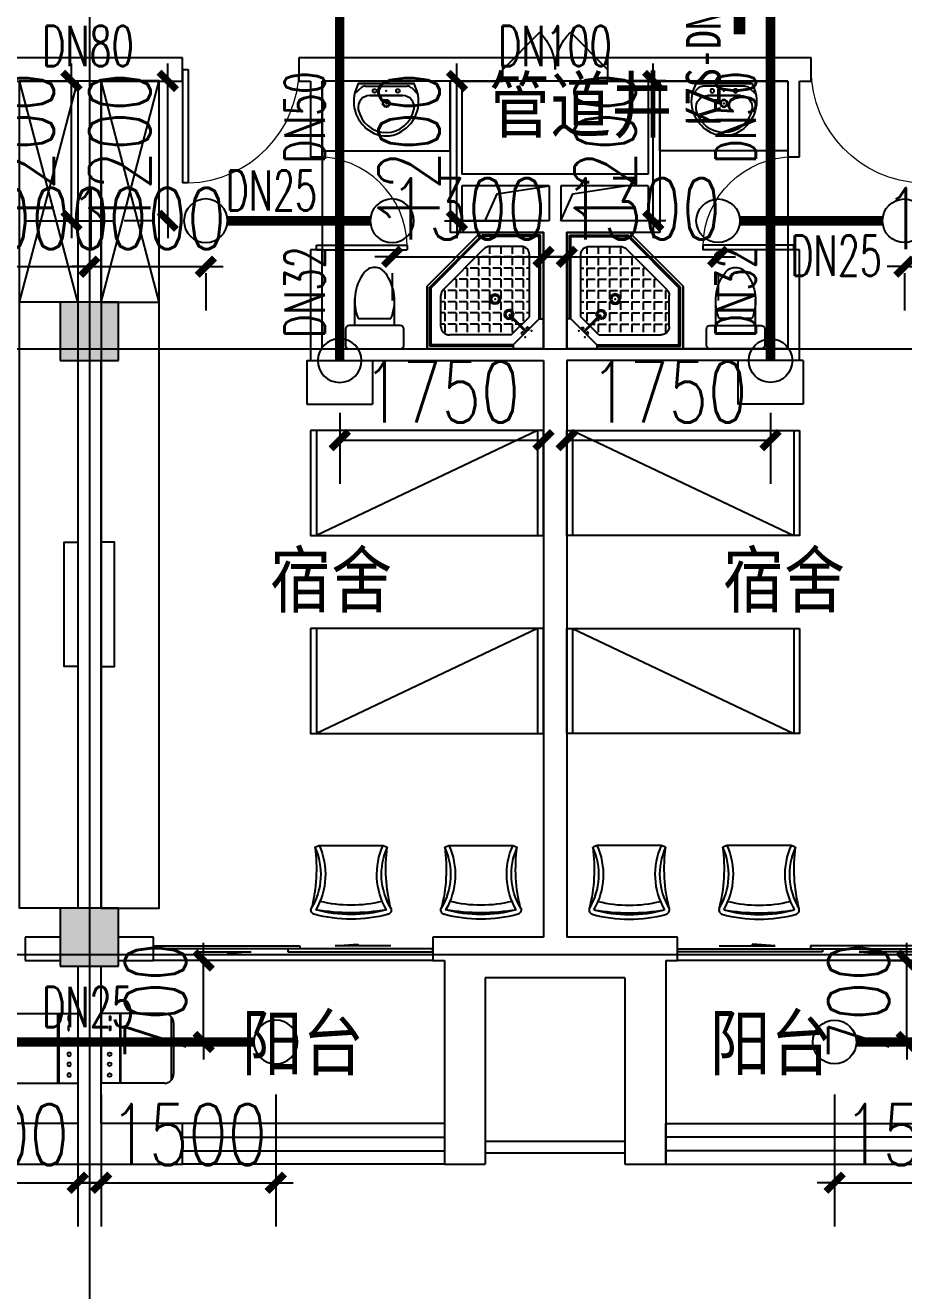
# Model space of a CAD drawing. Extents: x 0 to 2838408, y -923048 to 203859.
# Drawn here: x 2688713 to 2696256, y -410060 to -399197 of the extents above; entities that cross this region are included whole.
import ezdxf
from ezdxf.enums import TextEntityAlignment as Align

# ---------------------------------------------------------------- set-up
doc = ezdxf.new("R2010")
doc.units = 0
doc.header["$LTSCALE"] = 1000
for name, color, linetype in [('A-Fixt', 81, 'Continuous'), ('CLAYER', 7, 'Continuous'), ('COLUMN', 9, 'Continuous'), ('DOOR_FIRE', 4, 'Continuous'), ('DOTE', 8, 'Continuous'), ('E2-栏杆', 92, 'Continuous'), ('EQUIP_喷头', 7, 'Continuous'), ('PIPE-喷淋', 6, 'Continuous'), ('PUB_HATCH', 8, 'Continuous'), ('PUB_TEXT', 7, 'Continuous'), ('TEXT_喷淋', 7, 'Continuous'), ('TWT_DIM', 3, 'Continuous'), ('WALL', 9, 'Continuous'), ('WINDOW', 4, 'Continuous'), ('XREF', 8, 'Continuous'), ('抗震支吊架', 2, 'Continuous'), ('洁具', 213, 'Continuous'), ('配景', 3, 'Continuous')]:
    doc.layers.add(name, color=color, linetype=linetype)
doc.styles.add('_TCH_DIM_T3', font='SIMPLEX', dxfattribs={"width": 0.75, "bigfont": 'HZTXT'})
doc.styles.add('_TWT_PIPEDN', font='SIMPLEX', dxfattribs={"width": 0.8, "height": 2.3, "bigfont": 'HZTXT'})
doc.styles.add('kzcad', font='', dxfattribs={"width": 0.8})
doc.styles.get("Standard").update_dxf_attribs({"font": 'geniso.shx', "bigfont": 'hztxt.shx'})
doc.styles.get('kzcad').set_extended_font_data('SimSun')
doc.dimstyles.new('_TWT_ARCH&&150', dxfattribs={"dimtxt": 525, "dimasz": 150, "dimexe": 375, "dimexo": 450, "dimgap": 150, "dimtad": 1, "dimdec": 0, "dimzin": 0, "dimdsep": 46, "dimtxsty": '_TCH_DIM_T3', "dimblk": 'ARCHTICK', "dimcen": 0.09, "dimclrt": 7, "dimazin": 2, "dimtfac": 1, "dimtdec": 0, "dimtix": 1, "dimtmove": 2, "dimatfit": 3, "dimfxl": 1, "dimtolj": 1, "dimtzin": 0, "dimarcsym": 0})

# ---------------------------------------------------------------- blocks, each defined once
blk = doc.blocks.new('1F平面-CAD导入_dwg_Drawing4_t3_dwg_$plan$00001613-474159-1F-927810-1F')
at = {"layer": '洁具'}
for p, q in [((-30, 250), (-170, 250)), ((-200, 170), (-430, 170)), ((-260, -140), (-260, 140)), ((-200, -170), (-200, -220)), ((-170, -250), (-30, -250))]:
    blk.add_line(p, q, dxfattribs=at)
for points in [[(-200, 220), (-200, 170), (-200, -170), (-430, -170)], [(0, -220), (0, 220)]]:
    blk.add_lwpolyline(points, dxfattribs=at)
for centre, radius, start, end in [((-170, 220), 30, 90, 180), ((-30, 220), 30, 0, 90), ((-413, -227), 398, 67.4505, 126.6381), ((-590, 0), 110, 123.4509, 236.5491), ((-413, 227), 398, 233.3619, 292.5495), ((-170, -220), 30, 180, 270), ((-30, -220), 30, 270, 0)]:
    blk.add_arc(centre, radius, start, end, dxfattribs=at)
blk = doc.blocks.new('$lvtry$00000169')
at = {"color": 0}
for p, q in [((259, -36), (259, 0)), ((259, -36), (36, -259)), ((259, -24), (976, -24)), ((259, -36), (964, -36)), ((964, -36), (976, -24)), ((964, -36), (964, -525)), ((976, -24), (976, -530)), ((276, -120), (120, -276)), ((144, -151), (291, -298)), ((151, -144), (298, -291)), ((183, -213), (205, -213)), ((220, -213), (243, -213)), ((270, -213), (270, -143)), ((270, -213), (340, -213)), ((276, -120), (808, -120)), ((366, -213), (366, -143)), ((366, -213), (436, -213)), ((462, -213), (462, -143)), ((462, -213), (532, -213)), ((558, -213), (558, -143)), ((558, -213), (628, -213)), ((655, -213), (655, -143)), ((655, -213), (725, -213)), ((751, -213), (751, -143)), ((751, -213), (821, -213)), ((847, -213), (847, -143)), ((847, -213), (880, -213)), ((880, -192), (880, -460)), ((36, -259), (0, -259)), ((24, -259), (24, -976)), ((36, -259), (36, -964)), ((120, -276), (120, -808)), ((120, -309), (147, -309)), ((173, -309), (173, -239)), ((173, -309), (243, -309)), ((270, -263), (270, -239)), ((334, -309), (340, -309)), ((366, -309), (366, -239)), ((366, -309), (436, -309)), ((462, -309), (462, -239)), ((462, -309), (532, -309)), ((558, -309), (558, -239)), ((558, -309), (628, -309)), ((655, -309), (655, -239)), ((655, -309), (725, -309)), ((751, -309), (751, -239)), ((751, -309), (821, -309)), ((847, -309), (847, -239)), ((847, -309), (880, -309)), ((120, -405), (147, -405)), ((173, -405), (173, -335)), ((173, -405), (243, -405)), ((173, -501), (173, -431)), ((270, -405), (270, -335)), ((270, -405), (340, -405)), ((270, -501), (270, -431)), ((366, -405), (366, -335)), ((366, -405), (379, -405)), ((366, -501), (366, -431)), ((462, -405), (462, -335)), ((462, -405), (532, -405)), ((462, -501), (462, -431)), ((558, -405), (558, -335)), ((558, -405), (628, -405)), ((558, -501), (558, -431)), ((655, -405), (655, -335)), ((655, -405), (725, -405)), ((655, -501), (655, -431)), ((751, -405), (751, -335)), ((751, -405), (821, -405)), ((751, -501), (751, -431)), ((847, -405), (847, -335)), ((847, -405), (880, -405)), ((847, -501), (847, -431)), ((120, -501), (147, -501)), ((173, -501), (243, -501)), ((173, -598), (173, -528)), ((270, -501), (340, -501)), ((270, -598), (270, -528)), ((366, -501), (436, -501)), ((366, -598), (366, -528)), ((462, -501), (532, -501)), ((462, -598), (462, -528)), ((859, -511), (511, -859)), ((964, -525), (525, -964)), ((976, -530), (530, -976)), ((558, -501), (628, -501)), ((558, -598), (558, -528)), ((655, -501), (725, -501)), ((655, -598), (655, -528)), ((751, -501), (821, -501)), ((751, -598), (751, -528)), ((847, -501), (867, -501)), ((964, -525), (976, -530)), ((120, -598), (147, -598)), ((173, -598), (243, -598)), ((173, -694), (173, -624)), ((270, -598), (340, -598)), ((270, -694), (270, -624)), ((366, -598), (436, -598)), ((366, -694), (366, -624)), ((462, -598), (532, -598)), ((462, -694), (462, -624)), ((558, -598), (628, -598)), ((558, -694), (558, -624)), ((655, -598), (725, -598)), ((655, -694), (655, -624)), ((751, -598), (773, -598)), ((120, -694), (147, -694)), ((173, -694), (243, -694)), ((173, -790), (173, -720)), ((270, -694), (340, -694)), ((270, -790), (270, -720)), ((366, -694), (436, -694)), ((366, -790), (366, -720)), ((462, -694), (532, -694)), ((462, -790), (462, -720)), ((558, -694), (628, -694)), ((558, -790), (558, -720)), ((655, -694), (676, -694)), ((120, -790), (147, -790)), ((173, -790), (243, -790)), ((173, -878), (173, -816)), ((270, -790), (340, -790)), ((270, -880), (270, -816)), ((366, -790), (436, -790)), ((366, -880), (366, -816)), ((462, -790), (532, -790)), ((462, -880), (462, -816)), ((558, -790), (580, -790)), ((36, -964), (24, -976)), ((24, -976), (530, -976)), ((36, -964), (525, -964)), ((192, -880), (460, -880)), ((525, -964), (530, -976))]:
    blk.add_line(p, q, dxfattribs=at)
blk.add_lwpolyline([(0, 0), (0, -1000), (540, -1000), (1000, -540), (1000, 0)], close=True)
for points in [[(0, 0), (0, -1000)], [(0, 0), (1000, 0)], [(1000, 0), (1000, -540)], [(136, -190), (148, -178), (132, -162), (121, -174)], [(190, -136), (178, -148), (162, -132), (174, -121)], [(1000, -540), (540, -1000)], [(0, -1000), (540, -1000)]]:
    blk.add_lwpolyline(points, close=True, dxfattribs=at)
for radius in [43.8, 31.1]:
    blk.add_circle((416, -428), radius, dxfattribs=at)
for centre, radius, start, end in [((808, -192), 72, 0, 90), ((296, -296), 40.6, 142.583, 128.4197), ((296, -296), 28.6, 145.828, 125.6599), ((808, -460), 72, 315, 0), ((192, -808), 72, 180, 270), ((460, -808), 72, 270, 315)]:
    blk.add_arc(centre, radius, start, end, dxfattribs=at)
for p in [(156, -102, 0), (103, -156, 0), (416, -428, 0)]:
    blk.add_point(p, dxfattribs=at)
blk = doc.blocks.new('$lvtry$00000178')
at = {"color": 0}
for p, q in [((-238, 0), (238, 0)), ((-214, -36), (-272, -91)), ((-180, -23), (180, -23)), ((-142, -105), (140, -105)), ((140, -105), (-142, -105)), ((216, -37), (268, -91))]:
    blk.add_line(p, q, dxfattribs=at)
blk.add_lwpolyline([(-104, -430, 0.224698), (110, -425, 0.348046), (269, -79), (239, 0), (-241, 0), (-271, -79, 0.356844)], format="xyb", close=True, dxfattribs=at)
for centre, radius in [((-100, -65), 16.3), ((100, -65), 16.3), ((1, -172), 31.6)]:
    blk.add_circle(centre, radius, dxfattribs=at)
at = {"color": 0, "lineweight": 13}
blk.add_circle((1, -172), 23, dxfattribs=at)
at = {"color": 0}
for centre, radius, start, end in [((-142, -205), 100, 90, 190.5602), ((-180, -73), 50, 90, 133.181), ((140, -205), 100, 349.4398, 90), ((180, -73), 50, 44.5607, 90), ((-1, -179), 243, 190.5602, 349.4398)]:
    blk.add_arc(centre, radius, start, end, dxfattribs=at)
for p in [(0, -65), (1, -172)]:
    blk.add_point(p, dxfattribs=at)
blk = doc.blocks.new('A$C70365C93')
at = {"layer": '洁具'}
blk.add_lwpolyline([(-1900, 2300), (-1900, 1700), (-800, 1700), (-800, 2300)], close=True, dxfattribs=at)
blk.add_blockref('$lvtry$00000178', (-1350, 2280), dxfattribs=at)
at = {"layer": '洁具', "rotation": 180}
blk.add_blockref('$lvtry$00000169', (0, 0), dxfattribs=at)
at = {"layer": '洁具', "extrusion": (0, 0, -1), "xscale": -1, "zscale": -1, "rotation": 90}
blk.add_blockref('1F平面-CAD导入_dwg_Drawing4_t3_dwg_$plan$00001613-474159-1F-927810-1F', (1450, 0), dxfattribs=at)
blk = doc.blocks.new('单人床')
at = {"layer": 'A-Fixt'}
for p, q in [((47774, 13973), (48674, 13973)), ((47774, 12073), (48674, 13973)), ((47774, 12073), (48674, 12073))]:
    blk.add_line(p, q, dxfattribs=at)
blk.add_lwpolyline([(47774, 14023), (48674, 14023), (48674, 12023), (47774, 12023), (47774, 14023)], dxfattribs=at)
blk = doc.blocks.new('CH_AP01')
for p, q in [((-311, 17), (-275, 0)), ((-275, 0), (275, 0)), ((275, 0), (311, 17))]:
    blk.add_line(p, q)
for centre, radius, start, end in [((-307, 555), 37.8, 100.1859, 202.8359), ((0, -579), 1213, 74.7104, 105.2896), ((0, -579), 1173, 75.0287, 104.9713), ((0, -1278), 1857, 80.611, 99.389), ((-824, 250), 603, 335.5038, 30.2691), ((824, 250), 603, 149.7309, 204.4962), ((307, 555), 37.8, 337.1641, 79.8141), ((-1658, 202), 1360, 352.1659, 14.4283), ((-824, 250), 563, 335.5038, 31.0903), ((0, -579), 1093, 75.8767, 104.1233), ((824, 250), 563, 148.9097, 204.4962), ((1658, 202), 1360, 165.5717, 187.8341)]:
    blk.add_arc(centre, radius, start, end)
blk = doc.blocks.new('A$C61295E98')
at = {"color": 3}
for p, q in [((544, 598), (0, 598)), ((0, 598), (0, 0)), ((161, 598), (161, 0)), ((170, 0), (170, 598)), ((603, 572), (603, 26)), ((624, 518), (624, 80)), ((544, 0), (0, 0))]:
    blk.add_line(p, q, dxfattribs=at)
for points in [[(82, 540), (75, 540), (75, 577), (82, 577)], [(82, 453), (75, 453), (75, 490), (82, 490)], [(82, 353), (75, 353), (75, 389), (82, 389)]]:
    blk.add_lwpolyline(points, close=True, dxfattribs=at)
for centre in [(74, 250), (74, 164), (74, 71)]:
    blk.add_circle(centre, 15.7, dxfattribs=at)
for centre, start, end in [((544, 518), 360, 90), ((544, 80), 270, 0)]:
    blk.add_arc(centre, 80, start, end, dxfattribs=at)
blk = doc.blocks.new('宿舍')
at = {"layer": 'A-Fixt'}
for p, q in [((47854, 13802), (48354, 15702)), ((48354, 13802), (47854, 15702)), ((47854, 13802), (48354, 13802))]:
    blk.add_line(p, q, dxfattribs=at)
for points in [[(47854, 8602), (48354, 8602), (48354, 15702), (47854, 15702)], [(47854, 10676), (47970, 10676), (47970, 11743), (47854, 11743)]]:
    blk.add_lwpolyline(points, close=True, dxfattribs=at)
at = {"xscale": -1, "rotation": 90}
for p in [(63677, 60475), (63677, 58775)]:
    blk.add_blockref('单人床', p, dxfattribs=at)
at = {"layer": 'A-Fixt', "xscale": -1, "rotation": 180}
for p in [(50002, 9140), (51117, 9140)]:
    blk.add_blockref('CH_AP01', p, dxfattribs=at)
at = {"layer": '配景', "color": 252}
blk.add_blockref('A$C61295E98', (47854, 7097), dxfattribs=at)
blk = doc.blocks.new('$DorLib2D$00000131')
at = {"color": 0, "linetype": 'Continuous'}
for p, q in [((0.15, 0.125), (0.2319, 0.1973)), ((0.2319, 0.1973), (0.2319, 0.125)), ((-0.5, 0.125), (-0.5, 0)), ((0.0192, 0.125), (-0.5, 0.125)), ((0.0192, 0), (0.0192, 0.125)), ((0.35, 0.125), (0.15, 0.125)), ((-0.5, 0), (0.0192, 0)), ((-0.024, 0), (0.5, 0)), ((-0.024, -0.125), (-0.024, 0)), ((0.5, 0), (0.5, -0.125)), ((-0.35, -0.125), (-0.15, -0.125)), ((-0.2319, -0.1973), (-0.2319, -0.125)), ((-0.15, -0.125), (-0.2319, -0.1973)), ((0.5, -0.125), (-0.024, -0.125))]:
    blk.add_line(p, q, dxfattribs=at)
blk = doc.blocks.new('$WINLIB2D$00000001')
at = {"color": 0}
for points in [[(-0.5, 0.5), (-0.5, -0.5)], [(-0.5, 0.5), (0.5, 0.5)], [(0.5, -0.5), (0.5, 0.5)], [(0.5, 0.1667), (-0.5, 0.1667)], [(0.5, -0.1667), (-0.5, -0.1667)], [(-0.5, -0.5), (0.5, -0.5)]]:
    blk.add_lwpolyline(points, dxfattribs=at)
blk = doc.blocks.new('$DorLib2D$00000116')
at = {"color": 0}
for p, q in [((-0.5, 0), (-0.146, 0.354)), ((0.5, 0), (0.146, 0.354))]:
    blk.add_line(p, q, dxfattribs=at)
for centre, start, end in [((-0.5, 0), 0, 45), ((0.5, 0), 135, 180)]:
    blk.add_arc(centre, 0.5, start, end, dxfattribs=at)
blk = doc.blocks.new('$DorLib2D$00000001')
for p, q in [((0.45, 0.975), (0.5, 0.975)), ((0.45, 0), (0.45, 0.975)), ((0.5, 0), (0.5, 0.975)), ((0.5, 0), (0.45, 0))]:
    blk.add_line(p, q)
at = {"lineweight": 13}
blk.add_arc((0.475, 0), 0.975, 91.4693, 180, dxfattribs=at)
blk = doc.blocks.new('2F1')
at = {"layer": 'PUB_HATCH'}
for points in [[(2352966.7, -402075.2), (2353466.7, -402075.2), (2353466.7, -401575.2), (2352966.7, -401575.2)], [(2352966.7, -407275.2), (2353466.7, -407275.2), (2353466.7, -406775.2), (2352966.7, -406775.2)]]:
    blk.add_hatch(color=256, dxfattribs=at).paths.add_polyline_path(points)
for points in [[(2356616.7, -400875.2), (2356720.3, -400645), (2357166.7, -400575.2)], [(2357266.7, -400875.2), (2357370.3, -400645), (2357816.7, -400575.2)]]:
    blk.add_lwpolyline(points)
at = {"layer": 'COLUMN'}
for p, q in [((2353466.7, -401575.2), (2352966.7, -401575.2)), ((2352966.7, -401575.2), (2352966.7, -402075.2)), ((2353466.7, -402075.2), (2353466.7, -401575.2)), ((2352966.7, -402075.2), (2353466.7, -402075.2)), ((2353466.7, -406775.2), (2352966.7, -406775.2)), ((2352966.7, -406775.2), (2352966.7, -407275.2)), ((2353466.7, -407275.2), (2353466.7, -406775.2)), ((2352966.7, -407275.2), (2353466.7, -407275.2))]:
    blk.add_line(p, q, dxfattribs=at)
at = {"layer": 'DOOR_FIRE'}
for p, q in [((2357666.7, -399475.2), (2356766.7, -399475.2)), ((2357666.7, -399675.2), (2356766.7, -399675.2))]:
    blk.add_line(p, q, dxfattribs=at)
at = {"layer": 'DOTE'}
for p, q in [((2353216.7, -327575.2), (2353216.7, -410775.2)), ((2343216.7, -401975.2), (2453916.7, -401975.2)), ((2343216.7, -407175.2), (2453916.7, -407175.2)), ((2343216.7, -407175.2), (2453916.7, -407175.2))]:
    blk.add_line(p, q, dxfattribs=at)
at = {"layer": 'E2-栏杆'}
for points in [[(2356616.7, -408775.2), (2357816.7, -408775.2)], [(2356616.7, -408875.2), (2357816.7, -408875.2)]]:
    blk.add_lwpolyline(points, dxfattribs=at)
at = {"layer": 'WALL'}
for p, q in [((2353216.7, -399475.2), (2352416.7, -399475.2)), ((2354016.7, -399475.2), (2353216.7, -399475.2)), ((2354016.7, -399675.2), (2354016.7, -399475.2)), ((2355116.7, -399475.2), (2355016.7, -399475.2)), ((2355016.7, -399475.2), (2355016.7, -399675.2)), ((2356316.7, -399475.2), (2355116.7, -399475.2)), ((2356766.7, -399475.2), (2356316.7, -399475.2)), ((2356766.7, -399675.2), (2356766.7, -399475.2)), ((2358116.7, -399475.2), (2357666.7, -399475.2)), ((2357666.7, -399475.2), (2357666.7, -399675.2)), ((2359316.7, -399475.2), (2358116.7, -399475.2)), ((2359416.7, -399475.2), (2359316.7, -399475.2)), ((2359416.7, -399675.2), (2359416.7, -399475.2)), ((2352416.7, -399675.2), (2353116.7, -399675.2)), ((2353116.7, -399675.2), (2353116.7, -401575.2)), ((2353316.7, -399675.2), (2354016.7, -399675.2)), ((2353316.7, -399675.2), (2353316.7, -401575.2)), ((2355016.7, -399675.2), (2355116.7, -399675.2)), ((2355116.7, -399675.2), (2355116.7, -400325.2)), ((2356316.7, -399675.2), (2355216.7, -399675.2)), ((2355216.7, -400325.2), (2355216.7, -399675.2)), ((2356316.7, -399675.2), (2356316.7, -400475.2)), ((2356416.7, -399675.2), (2356766.7, -399675.2)), ((2356416.7, -399675.2), (2356416.7, -400475.2)), ((2357666.7, -399675.2), (2358016.7, -399675.2)), ((2358016.7, -399675.2), (2358016.7, -400475.2)), ((2359216.7, -399675.2), (2358116.7, -399675.2)), ((2358116.7, -399675.2), (2358116.7, -400475.2)), ((2359216.7, -399675.2), (2359216.7, -400325.2)), ((2359316.7, -400325.2), (2359316.7, -399675.2)), ((2359316.7, -399675.2), (2359416.7, -399675.2)), ((2355116.7, -400325.2), (2355216.7, -400325.2)), ((2359216.7, -400325.2), (2359316.7, -400325.2)), ((2356316.7, -400475.2), (2356316.7, -400975.2)), ((2357216.7, -400475.2), (2356416.7, -400475.2)), ((2358016.7, -400475.2), (2357216.7, -400475.2)), ((2358116.7, -400475.2), (2358116.7, -400975.2)), ((2357166.7, -400575.2), (2356416.7, -400575.2)), ((2356416.7, -400575.2), (2356416.7, -400875.2)), ((2357166.7, -400575.2), (2357166.7, -400875.2)), ((2358016.7, -400575.2), (2357266.7, -400575.2)), ((2357266.7, -400575.2), (2357266.7, -400875.2)), ((2358016.7, -400575.2), (2358016.7, -400875.2)), ((2357166.7, -400875.2), (2356416.7, -400875.2)), ((2358016.7, -400875.2), (2357266.7, -400875.2)), ((2357116.7, -400975.2), (2356316.7, -400975.2)), ((2357116.7, -400975.2), (2357116.7, -401975.2)), ((2357316.7, -400975.2), (2357316.7, -401975.2)), ((2358116.7, -400975.2), (2357316.7, -400975.2)), ((2355216.7, -401125.2), (2355116.7, -401125.2)), ((2355116.7, -401125.2), (2355116.7, -402075.2)), ((2355216.7, -401975.2), (2355216.7, -401125.2)), ((2359316.7, -401125.2), (2359216.7, -401125.2)), ((2359216.7, -401125.2), (2359216.7, -401975.2)), ((2359316.7, -402075.2), (2359316.7, -401125.2)), ((2355216.7, -401975.2), (2357116.7, -401975.2)), ((2359216.7, -401975.2), (2357316.7, -401975.2)), ((2353116.7, -402075.2), (2353116.7, -406775.2)), ((2353316.7, -402075.2), (2353316.7, -406775.2)), ((2355116.7, -402075.2), (2357116.7, -402075.2)), ((2357116.7, -402075.2), (2357116.7, -407025.2)), ((2359316.7, -402075.2), (2357316.7, -402075.2)), ((2357316.7, -402075.2), (2357316.7, -407025.2)), ((2352966.7, -407025.2), (2352666.7, -407025.2)), ((2352666.7, -407025.2), (2352666.7, -407225.2)), ((2353766.7, -407025.2), (2353466.7, -407025.2)), ((2353766.7, -407225.2), (2353766.7, -407025.2)), ((2356516.7, -407025.2), (2356166.7, -407025.2)), ((2356166.7, -407025.2), (2356166.7, -407225.2)), ((2357116.7, -407025.2), (2356516.7, -407025.2)), ((2357916.7, -407025.2), (2357316.7, -407025.2)), ((2358266.7, -407025.2), (2357916.7, -407025.2)), ((2358266.7, -407225.2), (2358266.7, -407025.2)), ((2352666.7, -407225.2), (2352966.7, -407225.2)), ((2353466.7, -407225.2), (2353766.7, -407225.2)), ((2356166.7, -407225.2), (2356266.7, -407225.2)), ((2356266.7, -407225.2), (2356266.7, -408625.2)), ((2358166.7, -407225.2), (2358166.7, -408625.2)), ((2358166.7, -407225.2), (2358266.7, -407225.2)), ((2353116.7, -407275.2), (2353116.7, -408625.2)), ((2353316.7, -407275.2), (2353316.7, -408625.2)), ((2356616.7, -407375.2), (2356616.7, -408975.2)), ((2357216.7, -407375.2), (2356616.7, -407375.2)), ((2357816.7, -407375.2), (2357216.7, -407375.2)), ((2357816.7, -407375.2), (2357816.7, -408975.2)), ((2353116.7, -408625.2), (2352416.7, -408625.2)), ((2354016.7, -408625.2), (2353316.7, -408625.2)), ((2354016.7, -408975.2), (2354016.7, -408625.2)), ((2356266.7, -408625.2), (2356266.7, -408975.2)), ((2358166.7, -408975.2), (2358166.7, -408625.2)), ((2352416.7, -408975.2), (2353216.7, -408975.2)), ((2353216.7, -408975.2), (2354016.7, -408975.2)), ((2356266.7, -408975.2), (2356616.7, -408975.2)), ((2357816.7, -408975.2), (2358166.7, -408975.2))]:
    blk.add_line(p, q, dxfattribs=at)
at = {"layer": 'WINDOW'}
for p, q in [((2355216.7, -400325.2), (2355216.7, -401125.2)), ((2359216.7, -400325.2), (2359216.7, -401125.2)), ((2356166.7, -407225.2), (2353766.7, -407225.2)), ((2360666.7, -407225.2), (2358266.7, -407225.2))]:
    blk.add_line(p, q, dxfattribs=at)
at = {"xscale": -1, "rotation": 359.9999999999999}
for name, p in [('宿舍', (2400970.6, -415376.9)), ('A$C70365C93', (2357316.7, -401975.2)), ('宿舍', (2408970.6, -415376.9))]:
    blk.add_blockref(name, p, dxfattribs=at)
for name, p in [('宿舍', (2305462.9, -415376.9)), ('A$C70365C93', (2357116.7, -401975.2))]:
    blk.add_blockref(name, p)
at = {"layer": 'DOOR_FIRE', "xscale": 900, "yscale": -900, "zscale": 200, "rotation": 179.9999999994664}
blk.add_blockref('$DorLib2D$00000116', (2357216.7, -399575.2), dxfattribs=at)
at = {"layer": 'WINDOW', "yscale": -1000}
for p, xscale, zscale in [((2354516.7, -399575.2), -1000, -1000), ((2359916.7, -399575.2), 1000, 1000)]:
    blk.add_blockref('$DorLib2D$00000001', p, dxfattribs=dict(at, xscale=xscale, zscale=zscale))
at = {"layer": 'WINDOW'}
for name, p, xscale, yscale, zscale, rotation in [('$DorLib2D$00000001', (2355166.7, -400725.2), 800, 800, 800, 269.9999999994664), ('$DorLib2D$00000001', (2359266.7, -400725.2), 800, -800, 800, 269.9999999994664), ('$DorLib2D$00000131', (2354966.7, -407125.2), 2400, 200, 2400, 180), ('$DorLib2D$00000131', (2359466.7, -407125.2), -2400, 200, -2400, 180), ('$WINLIB2D$00000001', (2355141.7, -408800.2), 2249.999999993481, -350, 2249.999999993481, 180.000000000003), ('$WINLIB2D$00000001', (2359291.7, -408800.2), -2249.999999993481, -350, -2249.999999993481, 180)]:
    blk.add_blockref(name, p, dxfattribs=dict(at, xscale=xscale, yscale=yscale, zscale=zscale, rotation=rotation))
at = {"layer": 'CLAYER'}
blk.add_text('管道井', height=525, dxfattribs=at).set_placement((2356649.1, -400162.2))
at = {"layer": 'PUB_TEXT'}
for s, p in [('宿舍', (2354767.4, -404239)), ('宿舍', (2358657.4, -404239)), ('阳台', (2354523.9, -408213.3)), ('阳台', (2358543.8, -408213.3))]:
    blk.add_text(s, height=525, dxfattribs=at).set_placement(p)
blk = doc.blocks.new('_ArchTick')
at = {"color": 0, "linetype": 'ByBlock', "const_width": 0.4}
blk.add_lwpolyline([(-0.5, -0.5), (0.5, 0.5)], dxfattribs=at)
blk = doc.blocks.new('*D1653')
at = {"layer": 'Defpoints', "color": 0, "linetype": 'ByBlock', "transparency": 16777216}
for p in [(2693363, -400875), (2694663, -400875), (2694663, -401185)]:
    blk.add_point(p, dxfattribs=at)
at = {"layer": 'TWT_DIM', "color": 0, "linetype": 'ByBlock', "lineweight": -2, "transparency": 16777216}
for p, q in [((2693363, -401185), (2693213, -401185)), ((2693363, -401185), (2694663, -401185)), ((2694663, -401185), (2694813, -401185)), ((2693363, -401325), (2693363, -401560)), ((2694663, -401325), (2694663, -401560))]:
    blk.add_line(p, q, dxfattribs=at)
at = {"layer": 'TWT_DIM', "color": 0, "linetype": 'ByBlock', "lineweight": -2, "transparency": 16777216, "xscale": 150, "yscale": 150, "zscale": 150}
blk.add_blockref('_ArchTick', (2693363, -401185), dxfattribs=at)
at = {"layer": 'TWT_DIM', "color": 0, "linetype": 'ByBlock', "lineweight": -2, "transparency": 16777216, "xscale": 150, "yscale": 150, "zscale": 150, "rotation": 180}
blk.add_blockref('_ArchTick', (2694663, -401185), dxfattribs=at)
at = {"layer": 'TWT_DIM', "color": 7, "linetype": 'ByBlock', "transparency": 16777216, "insert": (2694013, -400773), "char_height": 525, "attachment_point": 5, "style": '_TCH_DIM_T3'}
blk.add_mtext('\\A1;1300', dxfattribs=at)
blk = doc.blocks.new('*D1654')
at = {"layer": 'Defpoints', "color": 0, "linetype": 'ByBlock', "transparency": 16777216}
for p in [(2691863, -400875), (2693163, -400875), (2693163, -401185)]:
    blk.add_point(p, dxfattribs=at)
at = {"layer": 'TWT_DIM', "color": 0, "linetype": 'ByBlock', "lineweight": -2, "transparency": 16777216}
for p, q in [((2691863, -401185), (2691713, -401185)), ((2691863, -401185), (2693163, -401185)), ((2693163, -401185), (2693313, -401185)), ((2691863, -401325), (2691863, -401560)), ((2693163, -401325), (2693163, -401560))]:
    blk.add_line(p, q, dxfattribs=at)
at = {"layer": 'TWT_DIM', "color": 0, "linetype": 'ByBlock', "lineweight": -2, "transparency": 16777216, "xscale": 150, "yscale": 150, "zscale": 150}
blk.add_blockref('_ArchTick', (2691863, -401185), dxfattribs=at)
at = {"layer": 'TWT_DIM', "color": 0, "linetype": 'ByBlock', "lineweight": -2, "transparency": 16777216, "xscale": 150, "yscale": 150, "zscale": 150, "rotation": 180}
blk.add_blockref('_ArchTick', (2693163, -401185), dxfattribs=at)
at = {"layer": 'TWT_DIM', "color": 7, "linetype": 'ByBlock', "transparency": 16777216, "insert": (2692513, -400773), "char_height": 525, "attachment_point": 5, "style": '_TCH_DIM_T3'}
blk.add_mtext('\\A1;1300', dxfattribs=at)
blk = doc.blocks.new('*D1696')
at = {"layer": 'Defpoints', "color": 0, "linetype": 'ByBlock', "transparency": 16777216}
for p in [(2695663, -407925), (2697163, -407925), (2697163, -409133)]:
    blk.add_point(p, dxfattribs=at)
at = {"layer": 'TWT_DIM', "color": 0, "linetype": 'ByBlock', "lineweight": -2, "transparency": 16777216}
for p, q in [((2695663, -408375), (2695663, -409508)), ((2697163, -408375), (2697163, -409508)), ((2695663, -409133), (2695513, -409133)), ((2695663, -409133), (2697163, -409133)), ((2697163, -409133), (2697313, -409133))]:
    blk.add_line(p, q, dxfattribs=at)
at = {"layer": 'TWT_DIM', "color": 0, "linetype": 'ByBlock', "lineweight": -2, "transparency": 16777216, "xscale": 150, "yscale": 150, "zscale": 150}
blk.add_blockref('_ArchTick', (2695663, -409133), dxfattribs=at)
at = {"layer": 'TWT_DIM', "color": 0, "linetype": 'ByBlock', "lineweight": -2, "transparency": 16777216, "xscale": 150, "yscale": 150, "zscale": 150, "rotation": 180}
blk.add_blockref('_ArchTick', (2697163, -409133), dxfattribs=at)
at = {"layer": 'TWT_DIM', "color": 7, "linetype": 'ByBlock', "transparency": 16777216, "insert": (2696413, -408720), "char_height": 525, "attachment_point": 5, "style": '_TCH_DIM_T3'}
blk.add_mtext('\\A1;1500', dxfattribs=at)
blk = doc.blocks.new('*D1697')
at = {"layer": 'Defpoints', "color": 0, "linetype": 'ByBlock', "transparency": 16777216}
for p in [(2695663, -407225), (2696282, -407225), (2695663, -407925)]:
    blk.add_point(p, dxfattribs=at)
at = {"layer": 'TWT_DIM', "color": 0, "linetype": 'ByBlock', "lineweight": -2, "transparency": 16777216}
for p, q in [((2696282, -407225), (2696282, -407075)), ((2696113, -407225), (2696657, -407225)), ((2696282, -407925), (2696282, -407225)), ((2696113, -407925), (2696657, -407925)), ((2696282, -407925), (2696282, -408075))]:
    blk.add_line(p, q, dxfattribs=at)
at = {"layer": 'TWT_DIM', "color": 0, "linetype": 'ByBlock', "lineweight": -2, "transparency": 16777216, "xscale": 150, "yscale": 150, "zscale": 150}
for p, rotation in [((2696282, -407225), 270), ((2696282, -407925), 90)]:
    blk.add_blockref('_ArchTick', p, dxfattribs=dict(at, rotation=rotation))
at = {"layer": 'TWT_DIM', "color": 7, "linetype": 'ByBlock', "transparency": 16777216, "insert": (2695869, -407575), "char_height": 525, "attachment_point": 5, "rotation": 90, "style": '_TCH_DIM_T3'}
blk.add_mtext('\\A1;700', dxfattribs=at)
blk = doc.blocks.new('*D1698')
at = {"layer": 'Defpoints', "color": 0, "linetype": 'ByBlock', "transparency": 16777216}
for p in [(2689363, -407925), (2690863, -407925), (2690863, -409133)]:
    blk.add_point(p, dxfattribs=at)
at = {"layer": 'TWT_DIM', "color": 0, "linetype": 'ByBlock', "lineweight": -2, "transparency": 16777216}
for p, q in [((2689363, -408375), (2689363, -409508)), ((2690863, -408375), (2690863, -409508)), ((2689363, -409133), (2689213, -409133)), ((2689363, -409133), (2690863, -409133)), ((2690863, -409133), (2691013, -409133))]:
    blk.add_line(p, q, dxfattribs=at)
at = {"layer": 'TWT_DIM', "color": 0, "linetype": 'ByBlock', "lineweight": -2, "transparency": 16777216, "xscale": 150, "yscale": 150, "zscale": 150}
blk.add_blockref('_ArchTick', (2689363, -409133), dxfattribs=at)
at = {"layer": 'TWT_DIM', "color": 0, "linetype": 'ByBlock', "lineweight": -2, "transparency": 16777216, "xscale": 150, "yscale": 150, "zscale": 150, "rotation": 180}
blk.add_blockref('_ArchTick', (2690863, -409133), dxfattribs=at)
at = {"layer": 'TWT_DIM', "color": 7, "linetype": 'ByBlock', "transparency": 16777216, "insert": (2690113, -408720), "char_height": 525, "attachment_point": 5, "style": '_TCH_DIM_T3'}
blk.add_mtext('\\A1;1500', dxfattribs=at)
blk = doc.blocks.new('*D1699')
at = {"layer": 'Defpoints', "color": 0, "linetype": 'ByBlock', "transparency": 16777216}
for p in [(2690244, -407225), (2690863, -407225), (2690863, -407925)]:
    blk.add_point(p, dxfattribs=at)
at = {"layer": 'TWT_DIM', "color": 0, "linetype": 'ByBlock', "lineweight": -2, "transparency": 16777216}
for p, q in [((2690244, -407225), (2690244, -407075)), ((2690413, -407225), (2689869, -407225)), ((2690244, -407925), (2690244, -407225)), ((2690413, -407925), (2689869, -407925)), ((2690244, -407925), (2690244, -408075))]:
    blk.add_line(p, q, dxfattribs=at)
at = {"layer": 'TWT_DIM', "color": 0, "linetype": 'ByBlock', "lineweight": -2, "transparency": 16777216, "xscale": 150, "yscale": 150, "zscale": 150}
for p, rotation in [((2690244, -407225), 270), ((2690244, -407925), 90)]:
    blk.add_blockref('_ArchTick', p, dxfattribs=dict(at, rotation=rotation))
at = {"layer": 'TWT_DIM', "color": 7, "linetype": 'ByBlock', "transparency": 16777216, "insert": (2689831, -407575), "char_height": 525, "attachment_point": 5, "rotation": 90, "style": '_TCH_DIM_T3'}
blk.add_mtext('\\A1;700', dxfattribs=at)
blk = doc.blocks.new('*D1700')
at = {"layer": 'Defpoints', "color": 0, "linetype": 'ByBlock', "transparency": 16777216}
for p in [(2687663, -407925), (2689163, -407925), (2689163, -409133)]:
    blk.add_point(p, dxfattribs=at)
at = {"layer": 'TWT_DIM', "color": 0, "linetype": 'ByBlock', "lineweight": -2, "transparency": 16777216}
for p, q in [((2687663, -408375), (2687663, -409508)), ((2689163, -408375), (2689163, -409508)), ((2687663, -409133), (2687513, -409133)), ((2687663, -409133), (2689163, -409133)), ((2689163, -409133), (2689313, -409133))]:
    blk.add_line(p, q, dxfattribs=at)
at = {"layer": 'TWT_DIM', "color": 0, "linetype": 'ByBlock', "lineweight": -2, "transparency": 16777216, "xscale": 150, "yscale": 150, "zscale": 150}
blk.add_blockref('_ArchTick', (2687663, -409133), dxfattribs=at)
at = {"layer": 'TWT_DIM', "color": 0, "linetype": 'ByBlock', "lineweight": -2, "transparency": 16777216, "xscale": 150, "yscale": 150, "zscale": 150, "rotation": 180}
blk.add_blockref('_ArchTick', (2689163, -409133), dxfattribs=at)
at = {"layer": 'TWT_DIM', "color": 7, "linetype": 'ByBlock', "transparency": 16777216, "insert": (2688413, -408720), "char_height": 525, "attachment_point": 5, "style": '_TCH_DIM_T3'}
blk.add_mtext('\\A1;1500', dxfattribs=at)
blk = doc.blocks.new('*D1704')
at = {"layer": 'Defpoints', "color": 0, "linetype": 'ByBlock', "transparency": 16777216}
for p in [(2693363, -402075), (2695113, -402075), (2695113, -402758)]:
    blk.add_point(p, dxfattribs=at)
at = {"layer": 'TWT_DIM', "color": 0, "linetype": 'ByBlock', "lineweight": -2, "transparency": 16777216}
for p, q in [((2693363, -402525), (2693363, -403133)), ((2695113, -402525), (2695113, -403133)), ((2693363, -402758), (2695113, -402758))]:
    blk.add_line(p, q, dxfattribs=at)
at = {"layer": 'TWT_DIM', "color": 0, "linetype": 'ByBlock', "lineweight": -2, "transparency": 16777216, "xscale": 150, "yscale": 150, "zscale": 150, "rotation": 180}
blk.add_blockref('_ArchTick', (2693363, -402758), dxfattribs=at)
at = {"layer": 'TWT_DIM', "color": 0, "linetype": 'ByBlock', "lineweight": -2, "transparency": 16777216, "xscale": 150, "yscale": 150, "zscale": 150}
blk.add_blockref('_ArchTick', (2695113, -402758), dxfattribs=at)
at = {"layer": 'TWT_DIM', "color": 7, "linetype": 'ByBlock', "transparency": 16777216, "insert": (2694238, -402345), "char_height": 525, "attachment_point": 5, "style": '_TCH_DIM_T3'}
blk.add_mtext('\\A1;1750', dxfattribs=at)
blk = doc.blocks.new('*D1705')
at = {"layer": 'Defpoints', "color": 0, "linetype": 'ByBlock', "transparency": 16777216}
for p in [(2696263, -400875), (2697263, -400875), (2697263, -401269)]:
    blk.add_point(p, dxfattribs=at)
at = {"layer": 'TWT_DIM', "color": 0, "linetype": 'ByBlock', "lineweight": -2, "transparency": 16777216}
for p, q in [((2696263, -401269), (2696113, -401269)), ((2696263, -401269), (2697263, -401269)), ((2697263, -401269), (2697413, -401269)), ((2696263, -401325), (2696263, -401644)), ((2697263, -401325), (2697263, -401644))]:
    blk.add_line(p, q, dxfattribs=at)
at = {"layer": 'TWT_DIM', "color": 0, "linetype": 'ByBlock', "lineweight": -2, "transparency": 16777216, "xscale": 150, "yscale": 150, "zscale": 150}
blk.add_blockref('_ArchTick', (2696263, -401269), dxfattribs=at)
at = {"layer": 'TWT_DIM', "color": 0, "linetype": 'ByBlock', "lineweight": -2, "transparency": 16777216, "xscale": 150, "yscale": 150, "zscale": 150, "rotation": 180}
blk.add_blockref('_ArchTick', (2697263, -401269), dxfattribs=at)
at = {"layer": 'TWT_DIM', "color": 7, "linetype": 'ByBlock', "transparency": 16777216, "insert": (2696763, -400856), "char_height": 525, "attachment_point": 5, "style": '_TCH_DIM_T3'}
blk.add_mtext('\\A1;1000', dxfattribs=at)
blk = doc.blocks.new('*D1706')
at = {"layer": 'Defpoints', "color": 0, "linetype": 'ByBlock', "transparency": 16777216}
for p in [(2694105, -399675), (2694663, -399675), (2694663, -400875)]:
    blk.add_point(p, dxfattribs=at)
at = {"layer": 'TWT_DIM', "color": 0, "linetype": 'ByBlock', "lineweight": -2, "transparency": 16777216}
for p, q in [((2694105, -399675), (2694105, -399525)), ((2694213, -399675), (2693730, -399675)), ((2694105, -400875), (2694105, -399675)), ((2694213, -400875), (2693730, -400875)), ((2694105, -400875), (2694105, -401025))]:
    blk.add_line(p, q, dxfattribs=at)
at = {"layer": 'TWT_DIM', "color": 0, "linetype": 'ByBlock', "lineweight": -2, "transparency": 16777216, "xscale": 150, "yscale": 150, "zscale": 150}
for p, rotation in [((2694105, -399675), 270), ((2694105, -400875), 90)]:
    blk.add_blockref('_ArchTick', p, dxfattribs=dict(at, rotation=rotation))
at = {"layer": 'TWT_DIM', "color": 7, "linetype": 'ByBlock', "transparency": 16777216, "insert": (2693692, -400275), "char_height": 525, "attachment_point": 5, "rotation": 90, "style": '_TCH_DIM_T3'}
blk.add_mtext('\\A1;1200', dxfattribs=at)
blk = doc.blocks.new('*D1708')
at = {"layer": 'Defpoints', "color": 0, "linetype": 'ByBlock', "transparency": 16777216}
for p in [(2691413, -402075), (2693163, -402075), (2693163, -402758)]:
    blk.add_point(p, dxfattribs=at)
at = {"layer": 'TWT_DIM', "color": 0, "linetype": 'ByBlock', "lineweight": -2, "transparency": 16777216}
for p, q in [((2691413, -402525), (2691413, -403133)), ((2693163, -402525), (2693163, -403133)), ((2691413, -402758), (2693163, -402758))]:
    blk.add_line(p, q, dxfattribs=at)
at = {"layer": 'TWT_DIM', "color": 0, "linetype": 'ByBlock', "lineweight": -2, "transparency": 16777216, "xscale": 150, "yscale": 150, "zscale": 150, "rotation": 180}
blk.add_blockref('_ArchTick', (2691413, -402758), dxfattribs=at)
at = {"layer": 'TWT_DIM', "color": 0, "linetype": 'ByBlock', "lineweight": -2, "transparency": 16777216, "xscale": 150, "yscale": 150, "zscale": 150}
blk.add_blockref('_ArchTick', (2693163, -402758), dxfattribs=at)
at = {"layer": 'TWT_DIM', "color": 7, "linetype": 'ByBlock', "transparency": 16777216, "insert": (2692288, -402345), "char_height": 525, "attachment_point": 5, "style": '_TCH_DIM_T3'}
blk.add_mtext('\\A1;1750', dxfattribs=at)
blk = doc.blocks.new('*D1709')
at = {"layer": 'Defpoints', "color": 0, "linetype": 'ByBlock', "transparency": 16777216}
for p in [(2689263, -400875), (2690263, -400875), (2690263, -401269)]:
    blk.add_point(p, dxfattribs=at)
at = {"layer": 'TWT_DIM', "color": 0, "linetype": 'ByBlock', "lineweight": -2, "transparency": 16777216}
for p, q in [((2689263, -401269), (2689113, -401269)), ((2689263, -401269), (2690263, -401269)), ((2690263, -401269), (2690413, -401269)), ((2689263, -401325), (2689263, -401644)), ((2690263, -401325), (2690263, -401644))]:
    blk.add_line(p, q, dxfattribs=at)
at = {"layer": 'TWT_DIM', "color": 0, "linetype": 'ByBlock', "lineweight": -2, "transparency": 16777216, "xscale": 150, "yscale": 150, "zscale": 150}
blk.add_blockref('_ArchTick', (2689263, -401269), dxfattribs=at)
at = {"layer": 'TWT_DIM', "color": 0, "linetype": 'ByBlock', "lineweight": -2, "transparency": 16777216, "xscale": 150, "yscale": 150, "zscale": 150, "rotation": 180}
blk.add_blockref('_ArchTick', (2690263, -401269), dxfattribs=at)
at = {"layer": 'TWT_DIM', "color": 7, "linetype": 'ByBlock', "transparency": 16777216, "insert": (2689763, -400856), "char_height": 525, "attachment_point": 5, "style": '_TCH_DIM_T3'}
blk.add_mtext('\\A1;1000', dxfattribs=at)
blk = doc.blocks.new('*D1710')
at = {"layer": 'Defpoints', "color": 0, "linetype": 'ByBlock', "transparency": 16777216}
for p in [(2691863, -399675), (2692420, -399675), (2691863, -400875)]:
    blk.add_point(p, dxfattribs=at)
at = {"layer": 'TWT_DIM', "color": 0, "linetype": 'ByBlock', "lineweight": -2, "transparency": 16777216}
for p, q in [((2692420, -399675), (2692420, -399525)), ((2692313, -399675), (2692795, -399675)), ((2692420, -400875), (2692420, -399675)), ((2692313, -400875), (2692795, -400875)), ((2692420, -400875), (2692420, -401025))]:
    blk.add_line(p, q, dxfattribs=at)
at = {"layer": 'TWT_DIM', "color": 0, "linetype": 'ByBlock', "lineweight": -2, "transparency": 16777216, "xscale": 150, "yscale": 150, "zscale": 150}
for p, rotation in [((2692420, -399675), 270), ((2692420, -400875), 90)]:
    blk.add_blockref('_ArchTick', p, dxfattribs=dict(at, rotation=rotation))
at = {"layer": 'TWT_DIM', "color": 7, "linetype": 'ByBlock', "transparency": 16777216, "insert": (2692008, -400275), "char_height": 525, "attachment_point": 5, "rotation": 90, "style": '_TCH_DIM_T3'}
blk.add_mtext('\\A1;1200', dxfattribs=at)
blk = doc.blocks.new('*D1711')
at = {"layer": 'Defpoints', "color": 0, "linetype": 'ByBlock', "transparency": 16777216}
for p in [(2689936, -399675), (2690263, -399675), (2690263, -400875)]:
    blk.add_point(p, dxfattribs=at)
at = {"layer": 'TWT_DIM', "color": 0, "linetype": 'ByBlock', "lineweight": -2, "transparency": 16777216}
for p, q in [((2689936, -399675), (2689936, -399525)), ((2689813, -399675), (2689561, -399675)), ((2689936, -400875), (2689936, -399675)), ((2689813, -400875), (2689561, -400875)), ((2689936, -400875), (2689936, -401025))]:
    blk.add_line(p, q, dxfattribs=at)
at = {"layer": 'TWT_DIM', "color": 0, "linetype": 'ByBlock', "lineweight": -2, "transparency": 16777216, "xscale": 150, "yscale": 150, "zscale": 150}
for p, rotation in [((2689936, -399675), 270), ((2689936, -400875), 90)]:
    blk.add_blockref('_ArchTick', p, dxfattribs=dict(at, rotation=rotation))
at = {"layer": 'TWT_DIM', "color": 7, "linetype": 'ByBlock', "transparency": 16777216, "insert": (2689524, -400275), "char_height": 525, "attachment_point": 5, "rotation": 90, "style": '_TCH_DIM_T3'}
blk.add_mtext('\\A1;1200', dxfattribs=at)
blk = doc.blocks.new('*D1713')
at = {"layer": 'Defpoints', "color": 0, "linetype": 'ByBlock', "transparency": 16777216}
for p in [(2688263, -400875), (2689263, -400875), (2689263, -401269)]:
    blk.add_point(p, dxfattribs=at)
at = {"layer": 'TWT_DIM', "color": 0, "linetype": 'ByBlock', "lineweight": -2, "transparency": 16777216}
for p, q in [((2688263, -401269), (2688113, -401269)), ((2688263, -401269), (2689263, -401269)), ((2689263, -401269), (2689413, -401269)), ((2688263, -401325), (2688263, -401644)), ((2689263, -401325), (2689263, -401644))]:
    blk.add_line(p, q, dxfattribs=at)
at = {"layer": 'TWT_DIM', "color": 0, "linetype": 'ByBlock', "lineweight": -2, "transparency": 16777216, "xscale": 150, "yscale": 150, "zscale": 150}
blk.add_blockref('_ArchTick', (2688263, -401269), dxfattribs=at)
at = {"layer": 'TWT_DIM', "color": 0, "linetype": 'ByBlock', "lineweight": -2, "transparency": 16777216, "xscale": 150, "yscale": 150, "zscale": 150, "rotation": 180}
blk.add_blockref('_ArchTick', (2689263, -401269), dxfattribs=at)
at = {"layer": 'TWT_DIM', "color": 7, "linetype": 'ByBlock', "transparency": 16777216, "insert": (2688763, -400856), "char_height": 525, "attachment_point": 5, "style": '_TCH_DIM_T3'}
blk.add_mtext('\\A1;1000', dxfattribs=at)
blk = doc.blocks.new('*D1715')
at = {"layer": 'Defpoints', "color": 0, "linetype": 'ByBlock', "transparency": 16777216}
for p in [(2688263, -399675), (2689109, -399675), (2688263, -400875)]:
    blk.add_point(p, dxfattribs=at)
at = {"layer": 'TWT_DIM', "color": 0, "linetype": 'ByBlock', "lineweight": -2, "transparency": 16777216}
for p, q in [((2689109, -399675), (2689109, -399525)), ((2688713, -399675), (2689484, -399675)), ((2689109, -400875), (2689109, -399675)), ((2688713, -400875), (2689484, -400875)), ((2689109, -400875), (2689109, -401025))]:
    blk.add_line(p, q, dxfattribs=at)
at = {"layer": 'TWT_DIM', "color": 0, "linetype": 'ByBlock', "lineweight": -2, "transparency": 16777216, "xscale": 150, "yscale": 150, "zscale": 150}
for p, rotation in [((2689109, -399675), 270), ((2689109, -400875), 90)]:
    blk.add_blockref('_ArchTick', p, dxfattribs=dict(at, rotation=rotation))
at = {"layer": 'TWT_DIM', "color": 7, "linetype": 'ByBlock', "transparency": 16777216, "insert": (2688696, -400275), "char_height": 525, "attachment_point": 5, "rotation": 90, "style": '_TCH_DIM_T3'}
blk.add_mtext('\\A1;1200', dxfattribs=at)
blk = doc.blocks.new('$TwtSys$00000125')
blk.add_circle((0, 0, 0), 1)
blk = doc.blocks.new('$TwtSys$00000131')
for p, q in [((-1.5, 0), (-1.5, 2)), ((-1.5, 2), (1.5, 2)), ((1.5, 0, 0), (1.5, 2, 0)), ((-1.5, 0), (-1, 0)), ((1, 0, 0), (1.5, 0, 0))]:
    blk.add_line(p, q)
blk.add_circle((0, 0), 1)

msp = doc.modelspace()

# ---------------------------------------------------------------- linework, layer by layer
at = {"layer": 'PIPE-喷淋', "linetype": 'ByBlock', "ltscale": 1.5, "const_width": 82.5}
for points in [[(2691412.5, -400875.2), (2691412.5, -399075.2)], [(2695112.5, -400875.2), (2695112.5, -399075.2)], [(2690450, -400875.2), (2691412.5, -400875.2)], [(2691412.5, -402075.2), (2691412.5, -400875.2)], [(2691412.5, -400875.2), (2691675, -400875.2)], [(2694850, -400875.2), (2695112.5, -400875.2)], [(2695112.5, -400875.2), (2696075, -400875.2)], [(2695112.5, -402075.2), (2695112.5, -400875.2)], [(2687850, -407925.2), (2690675, -407925.2)], [(2695850, -407925.2), (2698675, -407925.2)]]:
    msp.add_lwpolyline(points, dxfattribs=at)
at = {"layer": '抗震支吊架', "color": 4, "const_width": 100}
msp.add_lwpolyline([(2694845.9, -399275.2), (2694845.9, -398875.2)], dxfattribs=at)

# ---------------------------------------------------------------- block references
at = {"layer": 'EQUIP_喷头', "linetype": 'ByBlock', "xscale": 187.5, "yscale": -187.5, "zscale": 187.5}
for name, p in [('$TwtSys$00000125', (2690262.5, -400875.2)), ('$TwtSys$00000125', (2691862.5, -400875.2)), ('$TwtSys$00000131', (2691412.5, -402075.2)), ('$TwtSys$00000125', (2690862.5, -407925.2))]:
    msp.add_blockref(name, p, dxfattribs=at)
at = {"layer": 'EQUIP_喷头', "linetype": 'ByBlock', "xscale": 187.5, "yscale": 187.5, "zscale": 187.5, "rotation": 180}
for name, p in [('$TwtSys$00000125', (2694662.5, -400875.2)), ('$TwtSys$00000125', (2696262.5, -400875.2)), ('$TwtSys$00000131', (2695112.5, -402075.2)), ('$TwtSys$00000125', (2695662.5, -407925.2))]:
    msp.add_blockref(name, p, dxfattribs=at)
at = {"layer": 'XREF'}
msp.add_blockref('2F1', (336045.8, 0), dxfattribs=at)

# ---------------------------------------------------------------- texts
at = {"layer": 'TEXT_喷淋', "linetype": 'ByBlock', "style": '_TWT_PIPEDN', "width": 0.64}
for s, p in [('DN80', (2688857.7, -399547.7)), ('DN100', (2692773.6, -399547.7))]:
    msp.add_text(s, height=345, dxfattribs=at).set_placement(p)
at = {"layer": 'TEXT_喷淋', "color": 251, "linetype": 'ByBlock', "style": '_TWT_PIPEDN', "width": 0.64}
for s, p in [('DN50', (2691285, -400380)), ('DN50', (2694985, -400380)), ('DN32', (2691285, -401880)), ('DN32', (2694985, -401880))]:
    msp.add_text(s, height=345, rotation=90, dxfattribs=at).set_placement(p)
for p in [(2690432.7, -400787.3), (2695282.7, -401347.7), (2688857.7, -407797.7)]:
    msp.add_text('DN25', height=345, dxfattribs=at).set_placement(p)
at = {"layer": '抗震支吊架', "color": 4, "style": 'kzcad', "width": 0.8}
msp.add_text('KZS-DN100-TL', height=300, rotation=89.88539, dxfattribs=at).set_placement((2694685.9, -399075.2), align=Align.CENTER)

# ---------------------------------------------------------------- dimensions: what is measured, and where the dimension line sits
at = {"layer": 'TWT_DIM', "linetype": 'ByBlock'}
for p1, p2, distance, picture, middle in [((2688262.5, -400875.2), (2688262.5, -399675.2), -846.2, '*D1715', (2688696.2, -400275.2)), ((2690262.5, -400875.2), (2690262.5, -399675.2), 326.4, '*D1711', (2689523.7, -400275.2)), ((2691862.5, -400875.2), (2691862.5, -399675.2), -557.7, '*D1710', (2692007.8, -400275.2)), ((2694662.5, -400875.2), (2694662.5, -399675.2), 557.7, '*D1706', (2693692.3, -400275.2)), ((2688262.5, -400875.2), (2689262.5, -400875.2), -393.4, '*D1713', (2688762.5, -400856.1)), ((2689262.5, -400875.2), (2690262.5, -400875.2), -393.4, '*D1709', (2689762.5, -400856.1)), ((2691862.5, -400875.2), (2693162.5, -400875.2), -309.8, '*D1654', (2692512.5, -400772.6)), ((2693362.5, -400875.2), (2694662.5, -400875.2), -309.8, '*D1653', (2694012.5, -400772.6)), ((2696262.5, -400875.2), (2697262.5, -400875.2), -393.4, '*D1705', (2696762.5, -400856.1)), ((2691412.5, -402075.2), (2693162.5, -402075.2), -682.4, '*D1708', (2692287.5, -402345.1)), ((2693362.5, -402075.2), (2695112.5, -402075.2), -682.4, '*D1704', (2694237.5, -402345.1)), ((2690862.5, -407925.2), (2690862.5, -407225.2), 619, '*D1699', (2689831, -407575.2)), ((2695662.5, -407925.2), (2695662.5, -407225.2), -619, '*D1697', (2695869, -407575.2)), ((2687662.5, -407925.2), (2689162.5, -407925.2), -1207.4, '*D1700', (2688412.5, -408720.2)), ((2689362.5, -407925.2), (2690862.5, -407925.2), -1207.4, '*D1698', (2690112.5, -408720.2)), ((2695662.5, -407925.2), (2697162.5, -407925.2), -1207.4, '*D1696', (2696412.5, -408720.2))]:
    dim = msp.add_aligned_dim(p1=p1, p2=p2, distance=distance, dimstyle='_TWT_ARCH&&150', dxfattribs=at)
    dim.commit()
    dim.dimension.update_dxf_attribs({"geometry": picture, "text_midpoint": middle})

doc.saveas('drawing.dxf')
